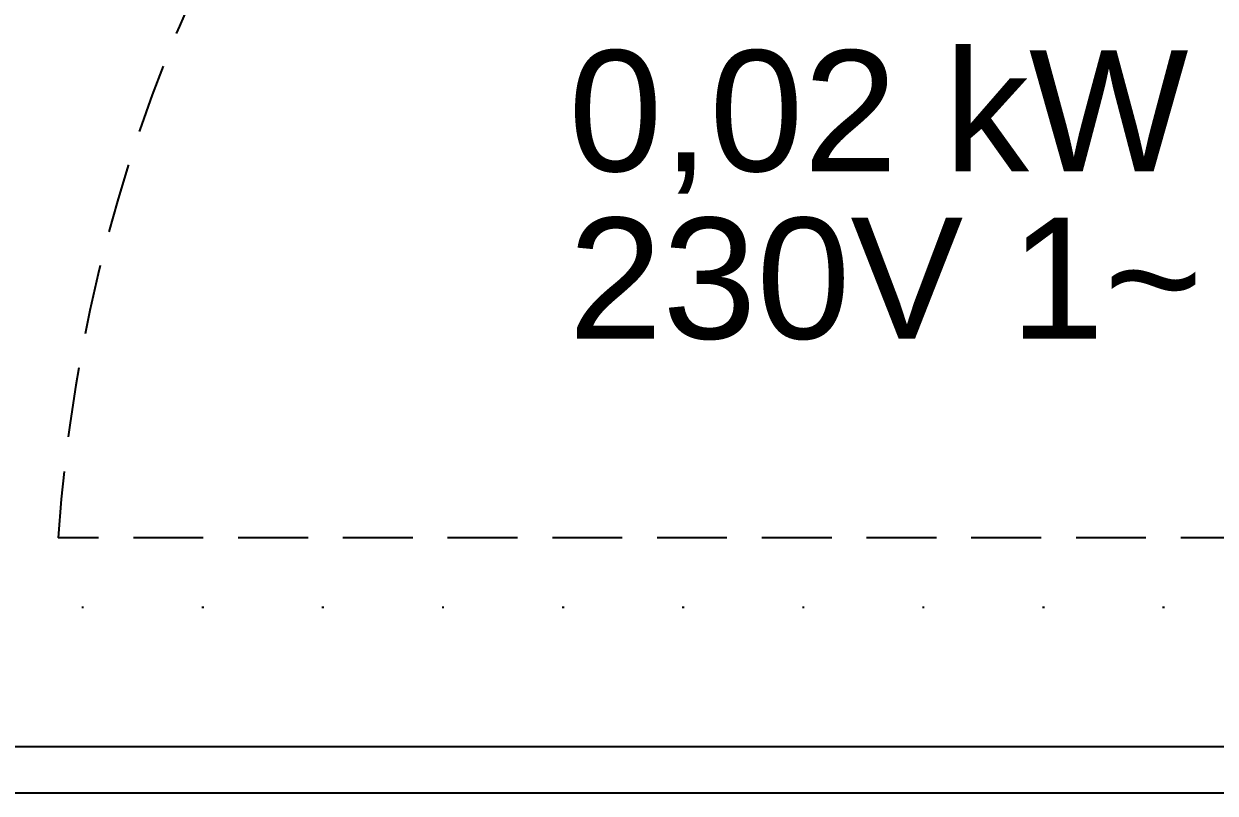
# Model space of a CAD drawing. Header units: inches. Extents: x 21 to 32698, y 13 to 3712.
# Drawn here: x 5662.8 to 5726.7, y 1652.1 to 1693.4 of the extents above; entities that cross this region are included whole.
import ezdxf

# ---------------------------------------------------------------- set-up
doc = ezdxf.new("R2010")
doc.units = ezdxf.units.IN
doc.header["$MEASUREMENT"] = 0
doc.linetypes.add('( Hidden )', pattern=[0.375, 0.25, -0.125])
doc.linetypes.add('DOT', pattern=[6.35, 0, -6.35])
doc.layers.add('MEK-ELK-GUC', color=6, linetype='Continuous')
for name, color, linetype, lineweight in [('Z_MİM_-KM-BEAM-RAY', 8, 'DOT', 25), ('Z_MİM_-KM-DOOR', 8, 'Continuous', 25), ('Z_MİM_-KM-DOOR-FRAM', 8, 'Continuous', 25), ('Z_MİM_-KM-WALL-PL', 8, 'Continuous', 25), ('Z_MİM_-KM-WALL-PLASTER', 8, 'Continuous', 25)]:
    doc.layers.add(name, color=color, linetype=linetype, lineweight=lineweight)
doc.styles.add('MEK_ELK', font='arial.ttf')

# ---------------------------------------------------------------- blocks, each defined once
blk = doc.blocks.new('A$Cdf840522')
at = {"layer": 'Z_MİM_-KM-DOOR-FRAM', "linetype": '( Hidden )', "ltscale": 15}
blk.add_line((3.727, 15.617, 0), (3.727, 102.167, 0), dxfattribs=at)
blk.add_arc((-2.118, 16.497, 0), 85.869, 1.15234, 86.09713, dxfattribs=at)
blk = doc.blocks.new('-KM_Kiriş İzi_ZK')
at = {"layer": 'Z_MİM_-KM-BEAM-RAY'}
blk.add_line((2160, 680), (2664.999, 680), dxfattribs=at)

msp = doc.modelspace()

# ---------------------------------------------------------------- linework, layer by layer
at = {"layer": 'Z_MİM_-KM-WALL-PL'}
msp.add_lwpolyline([(5746.758, 1652.081), (5491.757, 1652.082)], dxfattribs=at)
at = {"layer": 'Z_MİM_-KM-WALL-PLASTER'}
msp.add_lwpolyline([(5494.257, 1654.582), (5744.258, 1654.582), (5744.258, 1664.595), (6814.258, 1664.583), (6814.258, 1859.584), (5339.258, 1859.583)], dxfattribs=at)

# ---------------------------------------------------------------- block references
at = {"layer": 'Z_MİM_-KM-BEAM-RAY'}
msp.add_blockref('-KM_Kiriş İzi_ZK', (3331.714, 982.083), dxfattribs=at)
at = {"layer": 'Z_MİM_-KM-DOOR', "ltscale": 1.5, "rotation": 90}
msp.add_blockref('A$Cdf840522', (5766.757, 1662.084), dxfattribs=at)

# ---------------------------------------------------------------- texts
at = {"layer": 'MEK-ELK-GUC', "style": 'MEK_ELK'}
for s, p in [('0,02 kW', (5692, 1685.5)), ('230V 1~', (5692, 1676.5))]:
    msp.add_text(s, height=6.5, dxfattribs=at).set_placement(p)

doc.saveas('drawing.dxf')
